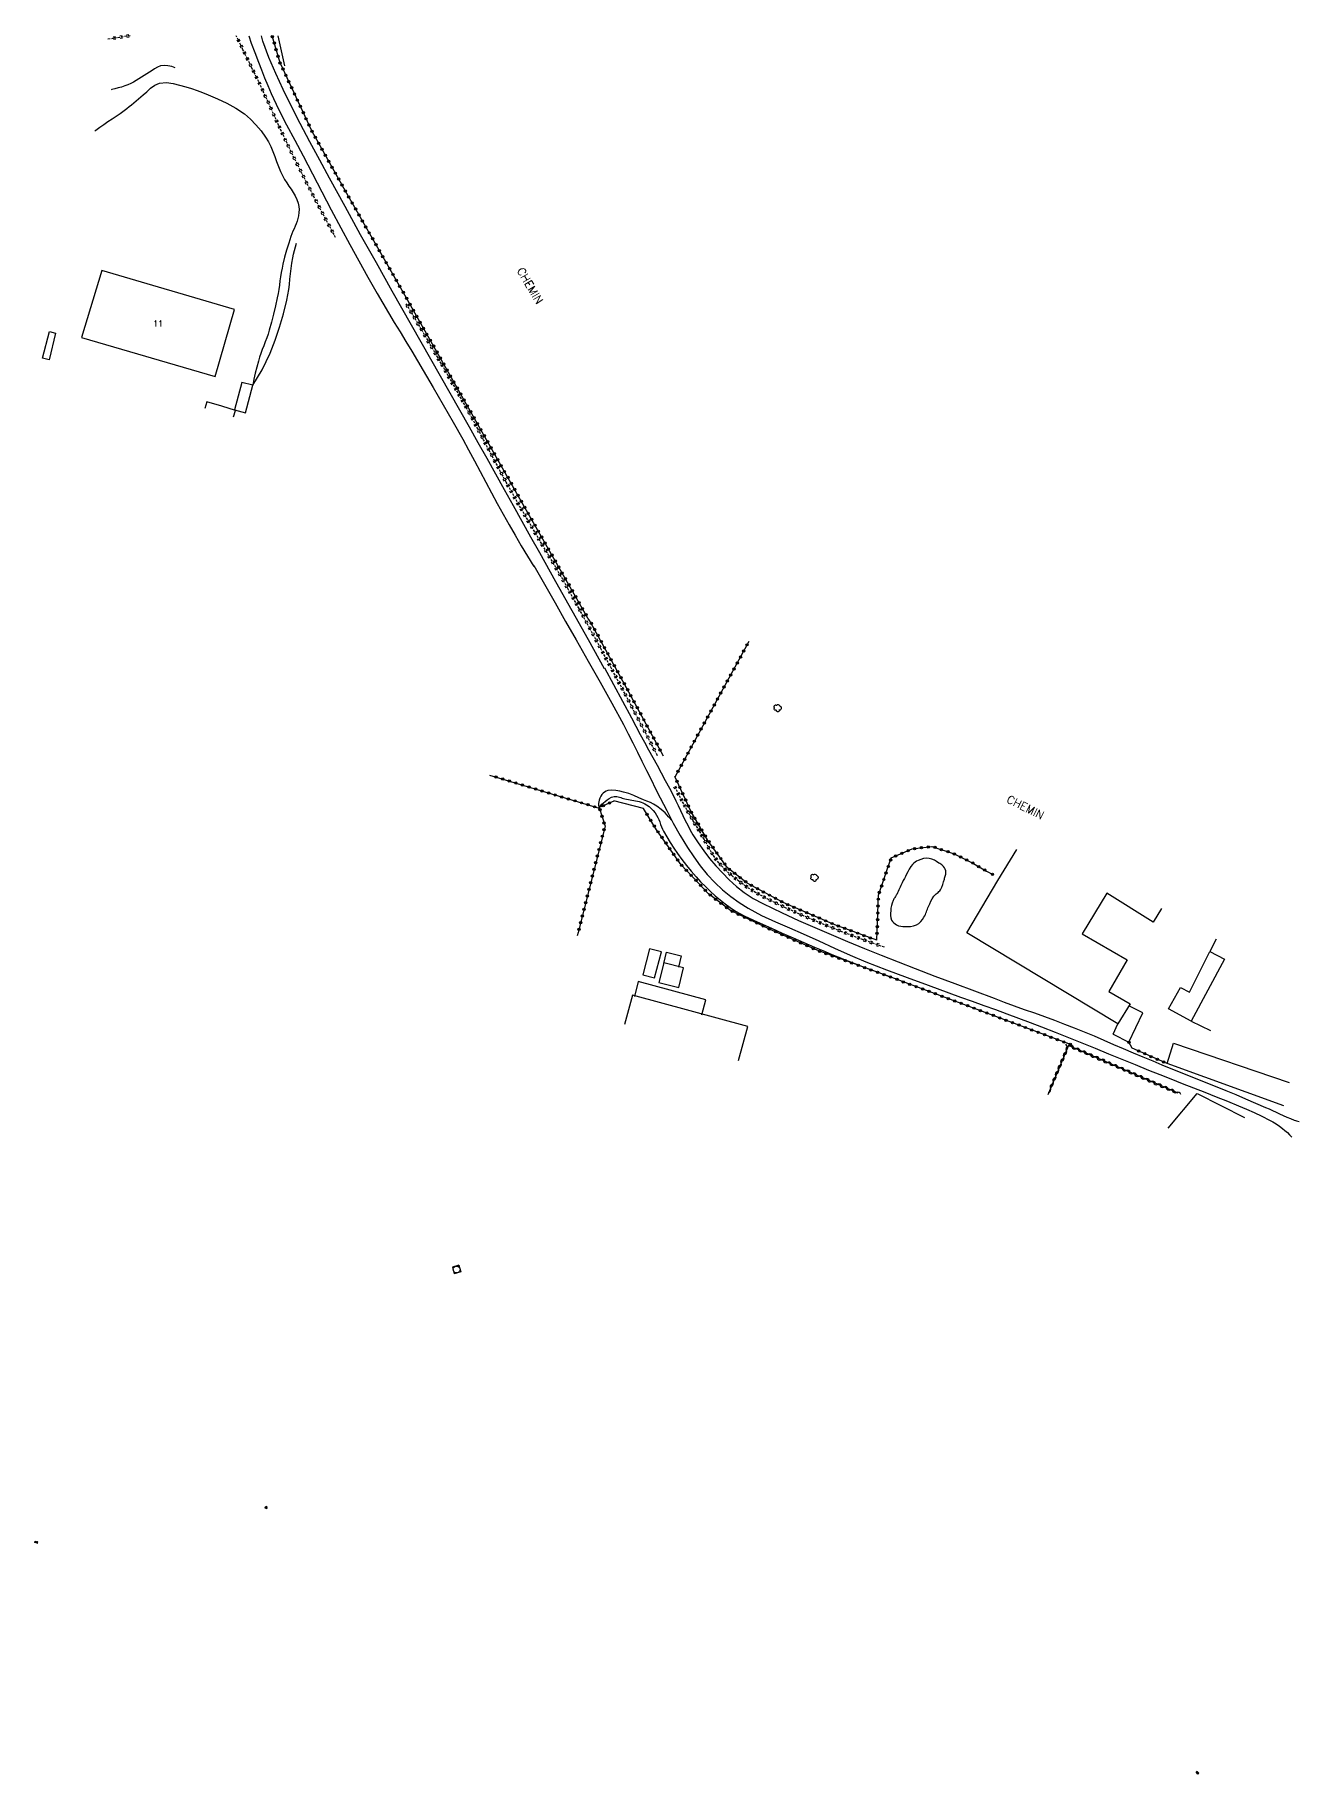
# Model space of a CAD drawing. Header units: millimetres. Extents: x 108019 to 109000, y 147057 to 148000.
# Drawn here: x 108538.1 to 108814.7, y 147619.8 to 148000.2 of the extents above; entities that cross this region are included whole.
import ezdxf
from ezdxf.enums import TextEntityAlignment as Align

# ---------------------------------------------------------------- set-up
doc = ezdxf.new("R2010")
doc.units = ezdxf.units.MM
doc.linetypes.add('DASHED', pattern=[0.75, 0.5, -0.25])
doc.layers.get('0').update_dxf_attribs({"linetype": 'CONTINUOUS'})
for name, color, linetype in [('W0008', 7, 'CONTINUOUS'), ('W0071', 7, 'CONTINUOUS'), ('W0101', 7, 'CONTINUOUS'), ('W0104', 1, 'CONTINUOUS'), ('W0211', 2, 'CONTINUOUS'), ('W0214', 2, 'CONTINUOUS'), ('W0220', 5, 'DASHED'), ('W0300', 7, 'CONTINUOUS'), ('W0310', 3, 'CONTINUOUS'), ('W0323', 7, 'CONTINUOUS'), ('W0333', 7, 'CONTINUOUS'), ('W0400', 7, 'CONTINUOUS'), ('W0401', 7, 'CONTINUOUS'), ('W0420', 7, 'CONTINUOUS'), ('W0439', 7, 'CONTINUOUS'), ('W0515', 5, 'CONTINUOUS'), ('W0850', 7, 'CONTINUOUS'), ('W0989', 7, 'CONTINUOUS'), ('W0991', 7, 'CONTINUOUS')]:
    doc.layers.add(name, color=color, linetype=linetype)
doc.styles.get("Standard").update_dxf_attribs({"font": 'romans.shx', "width": 0.85})

# ---------------------------------------------------------------- blocks, each defined once
blk = doc.blocks.new('T300')
for p, q in [((-0.8, 0.51), (-0.86, 0.34)), ((-0.86, 0.34), (-0.86, 0.17)), ((-0.86, 0.17), (-0.74, 0.06)), ((-0.69, 0.63), (-0.8, 0.51)), ((-0.8, -0.06), (-0.74, 0.06)), ((-0.74, 0.06), (-0.69, 0.11)), ((-0.57, 0.69), (-0.69, 0.63)), ((-0.46, 0.69), (-0.57, 0.69)), ((-0.29, 0.63), (-0.46, 0.69)), ((-0.29, 0.63), (-0.17, 0.74)), ((-0.23, 0.57), (-0.29, 0.63)), ((-0.17, 0.74), (-0.06, 0.8)), ((-0.06, 0.8), (0.06, 0.8)), ((0.06, 0.8), (0.23, 0.74)), ((0.23, 0.74), (0.34, 0.63)), ((0.34, 0.63), (0.4, 0.51)), ((0.46, 0.46), (0.34, 0.46)), ((0.4, 0.51), (0.4, 0.46)), ((0.57, 0.4), (0.46, 0.46)), ((0.57, 0.4), (0.69, 0.29)), ((0.69, 0.29), (0.74, 0.17)), ((0.74, 0.06), (0.69, -0.17)), ((0.74, 0.17), (0.74, 0.06)), ((-0.8, -0.17), (-0.8, -0.06)), ((-0.8, -0.23), (-0.8, -0.17)), ((-0.74, -0.34), (-0.8, -0.23)), ((-0.69, -0.4), (-0.74, -0.34)), ((-0.51, -0.46), (-0.69, -0.4)), ((-0.4, -0.46), (-0.51, -0.46)), ((-0.4, -0.46), (-0.34, -0.46)), ((-0.34, -0.46), (-0.34, -0.4)), ((-0.34, -0.51), (-0.34, -0.46)), ((-0.29, -0.63), (-0.34, -0.51)), ((-0.17, -0.74), (-0.29, -0.63)), ((-0.06, -0.8), (-0.17, -0.74)), ((0.06, -0.8), (-0.06, -0.8)), ((0.17, -0.74), (0.06, -0.8)), ((0.23, -0.69), (0.17, -0.74)), ((0.29, -0.46), (0.23, -0.46)), ((0.29, -0.63), (0.23, -0.69)), ((0.46, -0.4), (0.29, -0.46)), ((0.34, -0.51), (0.29, -0.63)), ((0.34, -0.51), (0.34, -0.46)), ((0.57, -0.34), (0.46, -0.4)), ((0.63, -0.29), (0.57, -0.34)), ((0.69, -0.17), (0.63, -0.29))]:
    blk.add_line(p, q)
blk = doc.blocks.new('t323o')
at = {"color": 0, "linetype": 'Continuous'}
for radius in [0.25, 0.15]:
    blk.add_circle((0, 0), radius, dxfattribs=at)
blk = doc.blocks.new('t310o')
at = {"color": 0, "linetype": 'Continuous'}
for centre, start, end in [((-0.5, 0.38), 216.8699, 323.1304), ((0.5, -0.37), 36.8699, 143.1303)]:
    blk.add_arc(centre, 0.625, start, end, dxfattribs=at)
blk = doc.blocks.new('t220o')
at = {"color": 0, "linetype": 'Continuous'}
for p, q in [((-0.25, 0.25), (0.25, 0.25)), ((-0.25, -0.25), (0.25, -0.25))]:
    blk.add_line(p, q, dxfattribs=at)
blk = doc.blocks.new('T401')
for p, q in [((-0.3, 0.3), (0, 0.3)), ((-0.3, -0.25), (-0.3, 0.3)), ((-0.3, 0.15), (0, 0.15)), ((-0.3, 0), (0, 0)), ((0, 0.3), (0, -0.25)), ((-0.3, -0.15), (0, -0.15)), ((-0.3, -0.25), (-0.3, -0.3)), ((-0.3, -0.3), (0, -0.3)), ((0, -0.3), (0, -0.25))]:
    blk.add_line(p, q)
blk = doc.blocks.new('T420')
for p, q in [((0.75, 0.75), (-0.75, 0.75)), ((-0.75, 0.75), (-0.75, -0.75)), ((0.75, 0.75), (0.75, -0.75)), ((0.75, -0.75), (-0.75, -0.75))]:
    blk.add_line(p, q)
blk.add_ellipse((0, 0), major_axis=(-0.53, 0.53), ratio=1, start_param=3.926991, end_param=10.210176)
blk = doc.blocks.new('T400')
for p, q in [((-0.15, 0.3), (0.15, 0.3)), ((-0.15, -0.25), (-0.15, 0.3)), ((-0.15, 0.15), (0.15, 0.15)), ((-0.15, 0), (0.15, 0)), ((0.15, 0.3), (0.15, -0.25)), ((-0.15, -0.15), (0.15, -0.15)), ((-0.15, -0.25), (-0.15, -0.3)), ((-0.15, -0.3), (0.15, -0.3)), ((0.15, -0.3), (0.15, -0.25))]:
    blk.add_line(p, q)
blk = doc.blocks.new('T850')
for p, q in [((-0.25, -0.15), (0, 0.32)), ((0, 0.32), (0.25, -0.15)), ((-0.25, -0.15), (0.25, -0.15))]:
    blk.add_line(p, q)
for major_axis in [(-0.106, 0.106), (-0.0354, 0.0354), (-0.0236, 0.0236)]:
    blk.add_ellipse((0, 0), major_axis=major_axis, ratio=1, start_param=3.926991, end_param=10.210176)

msp = doc.modelspace()

# ---------------------------------------------------------------- linework, layer by layer
at = {"layer": 'W0008'}
for points in [[(108575.71, 147919.98), (108575.31, 147918.48)], [(108578.98, 147918.99), (108575.71, 147919.98)], [(108581.98, 147918.09), (108578.98, 147918.99)], [(108581.55, 147916.7), (108581.98, 147918.09)]]:
    msp.add_lwpolyline(points, dxfattribs=at)
at = {"layer": 'W0071'}
for points in [[(108584.89, 148000), (108585.45, 147998.39), (108586.24, 147996.32), (108587.03, 147994.26), (108587.68, 147992.53), (108588.34, 147990.81), (108589.03, 147989.1), (108589.76, 147987.41), (108591.42, 147983.94), (108593.18, 147980.53), (108594.99, 147977.14), (108596.77, 147973.74), (108598.82, 147969.79), (108600.87, 147965.84), (108602.94, 147961.9), (108605.03, 147957.97), (108606.98, 147954.37), (108608.94, 147950.79), (108610.94, 147947.22), (108612.96, 147943.67), (108614.2, 147941.54), (108615.45, 147939.43), (108616.72, 147937.33), (108618, 147935.23), (108619.28, 147933.14), (108620.55, 147931.04), (108621.82, 147928.93), (108623.07, 147926.82), (108625.26, 147923.07), (108627.42, 147919.31), (108629.57, 147915.53), (108631.7, 147911.75), (108632.98, 147909.42), (108634.24, 147907.08), (108635.49, 147904.74), (108636.74, 147902.39), (108637.99, 147900.05), (108639.25, 147897.71), (108640.53, 147895.38), (108641.83, 147893.06), (108643.15, 147890.77), (108644.49, 147888.49), (108645.85, 147886.22), (108647.24, 147883.97)], [(108662.74, 147861.58), (108659.19, 147867.92), (108655.63, 147874.26), (108652.08, 147880.6), (108648.53, 147886.94), (108646.61, 147890.37), (108644.69, 147893.81), (108642.77, 147897.24), (108640.86, 147900.68), (108638.94, 147904.11), (108637.02, 147907.55), (108635.1, 147910.98), (108633.17, 147914.4), (108631.06, 147918.13), (108628.95, 147921.85), (108626.82, 147925.56), (108624.7, 147929.28), (108622.58, 147932.99), (108620.46, 147936.71), (108618.35, 147940.43), (108616.25, 147944.16), (108612.8, 147950.31), (108609.37, 147956.47), (108605.96, 147962.65), (108602.58, 147968.84), (108600.41, 147972.82), (108598.23, 147976.79), (108596.1, 147980.79), (108594.07, 147984.85), (108592.41, 147988.27), (108590.79, 147991.72), (108589.29, 147995.23), (108588, 147998.82), (108587.67, 148000)], [(108647.24, 147884.15), (108649.57, 147880.09), (108651.88, 147876.02), (108654.19, 147871.95), (108656.5, 147867.88), (108659.12, 147863.27), (108661.74, 147858.66), (108664.34, 147854.03), (108666.87, 147849.37), (108667.91, 147847.38), (108668.92, 147845.38), (108669.92, 147843.37), (108670.9, 147841.36), (108671.89, 147839.35), (108672.88, 147837.34), (108673.88, 147835.33), (108674.91, 147833.34), (108676.33, 147830.59), (108677.75, 147827.84), (108679.24, 147825.12), (108680.87, 147822.48), (108682.22, 147820.47), (108683.64, 147818.5), (108685.17, 147816.6), (108686.83, 147814.82), (108688.52, 147813.25), (108690.31, 147811.8), (108692.18, 147810.45), (108694.12, 147809.21), (108697.05, 147807.61), (108700.08, 147806.23), (108703.15, 147804.94), (108706.18, 147803.61), (108709.59, 147802.05), (108712.99, 147800.49), (108716.41, 147798.95), (108719.86, 147797.49), (108724.38, 147795.71), (108728.93, 147794.03), (108733.49, 147792.39), (108738.05, 147790.73), (108740.59, 147789.8), (108743.12, 147788.88), (108745.66, 147787.96), (108748.2, 147787.04), (108750.74, 147786.12), (108753.28, 147785.19), (108755.81, 147784.24), (108758.33, 147783.28), (108761.27, 147782.14), (108764.19, 147780.97), (108767.11, 147779.79), (108770.03, 147778.59), (108772.94, 147777.39), (108775.85, 147776.2), (108778.77, 147775.01), (108781.69, 147773.83), (108784.15, 147772.84), (108786.62, 147771.88), (108789.09, 147770.91), (108791.56, 147769.95), (108794.03, 147768.98), (108796.49, 147768), (108798.95, 147767), (108801.4, 147765.97), (108803.11, 147765.25), (108804.82, 147764.52), (108806.51, 147763.74), (108808.17, 147762.89), (108808.9, 147762.47), (108809.63, 147762.03), (108810.33, 147761.55), (108811.01, 147761.05), (108811.55, 147760.61), (108812.07, 147760.15), (108812.57, 147759.67), (108813.05, 147759.17)], [(108662.74, 147861.76), (108664.68, 147858.11), (108666.63, 147854.46), (108668.58, 147850.82), (108670.54, 147847.18), (108671.45, 147845.5), (108672.36, 147843.83), (108673.28, 147842.16), (108674.19, 147840.49), (108675.11, 147838.82), (108676.01, 147837.14), (108676.91, 147835.46), (108677.8, 147833.78), (108678.34, 147832.72), (108678.85, 147831.65), (108679.35, 147830.57), (108679.85, 147829.49), (108680.36, 147828.42), (108680.9, 147827.35), (108681.46, 147826.3), (108682.06, 147825.27), (108683.2, 147823.51), (108684.42, 147821.79), (108685.71, 147820.12), (108687.07, 147818.52), (108688.5, 147816.94), (108689.99, 147815.42), (108691.57, 147813.97), (108693.25, 147812.65), (108695.24, 147811.36), (108697.34, 147810.24), (108699.47, 147809.21), (108701.6, 147808.19), (108705.12, 147806.54), (108708.69, 147804.98), (108712.27, 147803.46), (108715.86, 147801.96), (108719.55, 147800.44), (108723.25, 147798.95), (108726.96, 147797.49), (108730.68, 147796.04), (108734.99, 147794.38), (108739.31, 147792.74), (108743.64, 147791.12), (108747.96, 147789.51), (108750.15, 147788.7), (108752.34, 147787.9), (108754.54, 147787.1), (108756.73, 147786.31), (108758.92, 147785.51), (108761.11, 147784.71), (108763.29, 147783.88), (108765.47, 147783.04), (108767.63, 147782.17), (108769.78, 147781.28), (108771.92, 147780.37), (108774.06, 147779.45), (108776.19, 147778.53), (108778.33, 147777.61), (108780.47, 147776.7), (108782.62, 147775.81), (108784.61, 147774.99), (108786.61, 147774.19), (108788.61, 147773.39), (108790.62, 147772.59), (108792.62, 147771.79), (108794.62, 147770.99), (108796.62, 147770.18), (108798.61, 147769.37), (108800.78, 147768.46), (108802.95, 147767.54), (108805.12, 147766.61), (108807.29, 147765.67), (108808.07, 147765.33), (108808.84, 147764.97), (108809.62, 147764.6), (108810.39, 147764.24), (108811.17, 147763.88), (108811.95, 147763.53), (108812.74, 147763.21), (108813.54, 147762.9), (108813.82, 147762.8), (108814.1, 147762.72), (108814.38, 147762.64), (108814.67, 147762.58)]]:
    msp.add_lwpolyline(points, dxfattribs=at)
at = {"layer": 'W0101'}
msp.add_lwpolyline([(108581.74, 147940.12), (108552.74, 147948.69), (108548.32, 147934), (108577.54, 147925.47), (108581.74, 147940.12)], close=True, dxfattribs=at)
for points in [[(108796.53, 147802.46), (108795.11, 147799.76), (108798.29, 147798.05), (108791.03, 147784.53), (108795.23, 147782.44)], [(108692.03, 147775.95), (108694.05, 147783.38), (108668.82, 147790.23), (108667.09, 147783.77)], [(108786, 147761.11), (108792.38, 147768.73)], [(108792.38, 147768.73), (108802.7, 147763.44), (108802.7, 147763.44), (108802.7, 147763.44), (108802.7, 147763.44)]]:
    msp.add_lwpolyline(points, dxfattribs=at)
at = {"layer": 'W0104'}
for points in [[(108584.19, 147917.55), (108585.76, 147923.56), (108583.35, 147924.19), (108581.78, 147918.18), (108584.19, 147917.55)], [(108673.67, 147793.99), (108675.15, 147799.68), (108672.58, 147800.35), (108671.1, 147794.66), (108673.67, 147793.99)], [(108674.61, 147792.99), (108678.93, 147791.91), (108680, 147796.2), (108675.68, 147797.29)]]:
    msp.add_lwpolyline(points, close=True, dxfattribs=at)
for points in [[(108775, 147783.93), (108741.95, 147803.85), (108748.72, 147815.25), (108752.93, 147822.05)], [(108784.52, 147809.19), (108782.69, 147806.19), (108772.59, 147812.48), (108767.19, 147803.62), (108767.19, 147803.65), (108777.03, 147797.96), (108773.04, 147791.01), (108777.67, 147788.29), (108775, 147783.93)], [(108675.68, 147797.11), (108676.28, 147799.63), (108679.49, 147798.79), (108678.9, 147796.3)], [(108791.03, 147784.53), (108786.04, 147787.18), (108788.7, 147791.87), (108790.64, 147790.84), (108795.11, 147799.76)], [(108684.02, 147785.93), (108684.85, 147789.2), (108670.05, 147793.17), (108669.24, 147789.94)], [(108773.98, 147781.64), (108777.43, 147779.93), (108780.48, 147786.31), (108777.39, 147787.84)], [(108773.98, 147781.64), (108775, 147783.93)], [(108811.31, 147766), (108785.77, 147775.23), (108787.15, 147779.74), (108812.44, 147771.08), (108812.44, 147771.08)]]:
    msp.add_lwpolyline(points, dxfattribs=at)
at = {"layer": 'W0211'}
for points in [[(108551.23, 147979.12), (108551.47, 147979.33), (108552.32, 147979.99), (108553.21, 147980.62), (108554.1, 147981.22), (108555, 147981.82), (108555.9, 147982.41), (108556.79, 147983.02), (108557.66, 147983.67), (108558.19, 147984.08), (108558.7, 147984.5), (108559.22, 147984.93), (108559.73, 147985.36), (108560.24, 147985.79), (108560.75, 147986.22), (108561.27, 147986.64), (108561.8, 147987.05), (108562.61, 147987.75), (108563.42, 147988.52), (108564.34, 147989.2), (108565.39, 147989.64), (108566.87, 147989.79), (108568.35, 147989.58), (108569.75, 147989.2), (108571.11, 147988.83), (108572.36, 147988.47), (108573.59, 147988.06), (108574.8, 147987.58), (108576, 147987.08), (108578.04, 147986.18), (108580.08, 147985.24), (108582.06, 147984.17), (108583.93, 147982.9), (108585.25, 147981.78), (108586.47, 147980.55), (108587.58, 147979.23), (108588.58, 147977.82), (108589.18, 147976.81), (108589.7, 147975.76), (108590.16, 147974.69), (108590.58, 147973.6), (108590.98, 147972.51), (108591.39, 147971.42), (108591.83, 147970.35), (108592.33, 147969.3), (108592.74, 147968.55), (108593.19, 147967.84), (108593.67, 147967.14), (108594.14, 147966.44), (108594.61, 147965.72), (108595.04, 147964.98), (108595.41, 147964.2), (108595.7, 147963.38), (108595.84, 147962.7), (108595.89, 147962.01), (108595.87, 147961.32), (108595.78, 147960.64), (108595.66, 147960.05), (108595.49, 147959.47), (108595.28, 147958.9), (108595.04, 147958.34), (108594.8, 147957.79), (108594.56, 147957.24), (108594.33, 147956.69), (108594.13, 147956.12), (108593.64, 147954.63), (108593.17, 147953.13), (108592.74, 147951.61), (108592.36, 147950.09), (108592.17, 147949.17), (108592, 147948.25), (108591.86, 147947.32), (108591.72, 147946.4), (108591.59, 147945.47), (108591.45, 147944.55), (108591.3, 147943.62), (108591.12, 147942.7), (108590.74, 147940.92), (108590.32, 147939.14), (108589.87, 147937.37), (108589.38, 147935.61), (108589.11, 147934.76), (108588.81, 147933.91), (108588.5, 147933.06), (108588.18, 147932.22), (108587.86, 147931.38), (108587.55, 147930.54), (108587.26, 147929.69), (108586.99, 147928.83), (108586.63, 147927.53), (108586.3, 147926.21), (108586.01, 147924.89), (108585.76, 147923.56)], [(108661.56, 147831.27), (108661.84, 147831.63), (108662.14, 147831.97), (108662.47, 147832.28), (108662.82, 147832.57), (108663.27, 147832.9), (108663.74, 147833.22), (108664.25, 147833.48), (108664.81, 147833.63), (108665.12, 147833.65), (108665.43, 147833.63), (108665.72, 147833.57), (108666.02, 147833.49), (108666.29, 147833.4), (108666.57, 147833.3), (108666.86, 147833.22), (108667.14, 147833.15), (108667.53, 147833.07), (108667.93, 147833.01), (108668.32, 147832.94), (108668.72, 147832.87), (108669.11, 147832.8), (108669.51, 147832.72), (108669.9, 147832.63), (108670.28, 147832.52), (108670.7, 147832.38), (108671.12, 147832.23), (108671.53, 147832.05), (108671.92, 147831.83), (108672.44, 147831.45), (108672.93, 147831.03), (108673.38, 147830.56), (108673.79, 147830.05), (108674.09, 147829.58), (108674.35, 147829.09), (108674.57, 147828.58), (108674.78, 147828.07), (108674.97, 147827.55), (108675.17, 147827.04), (108675.39, 147826.53), (108675.64, 147826.04), (108676.34, 147824.79), (108677.09, 147823.56), (108677.87, 147822.36), (108678.69, 147821.18), (108679.65, 147819.86), (108680.64, 147818.57), (108681.67, 147817.31), (108682.73, 147816.08), (108683.73, 147815), (108684.77, 147813.94), (108685.83, 147812.91), (108686.93, 147811.93), (108687.99, 147811.03), (108689.08, 147810.16), (108690.2, 147809.34), (108691.37, 147808.58), (108693.29, 147807.52), (108695.27, 147806.59), (108697.27, 147805.73), (108699.26, 147804.84), (108701.6, 147803.78), (108703.95, 147802.74), (108706.3, 147801.71), (108708.66, 147800.7), (108710.48, 147799.94), (108712.3, 147799.2), (108714.12, 147798.46), (108715.95, 147797.73), (108718.19, 147796.85), (108720.43, 147795.98), (108722.68, 147795.13), (108724.94, 147794.28)]]:
    msp.add_lwpolyline(points, dxfattribs=at)
at = {"layer": 'W0214'}
for points in [[(108568.8, 147993), (108568.03, 147993.29), (108567.22, 147993.46), (108566.39, 147993.49), (108565.57, 147993.39), (108564.91, 147993.16), (108564.3, 147992.79), (108563.74, 147992.38), (108563.18, 147992.01), (108562.59, 147991.67), (108562.01, 147991.31), (108561.44, 147990.95), (108560.86, 147990.59), (108560.27, 147990.23), (108559.68, 147989.89), (108559.07, 147989.58), (108558.45, 147989.29), (108557.76, 147989.02), (108557.06, 147988.79), (108556.34, 147988.59), (108555.63, 147988.41), (108554.91, 147988.24), (108554.76, 147988.2)], [(108585.76, 147923.56), (108586.83, 147925.24), (108587.82, 147926.98), (108588.73, 147928.75), (108589.55, 147930.57), (108590.67, 147933.4), (108591.65, 147936.29), (108592.5, 147939.21), (108593.23, 147942.17), (108593.46, 147943.32), (108593.64, 147944.48), (108593.78, 147945.64), (108593.91, 147946.8), (108594.02, 147947.97), (108594.15, 147949.13), (108594.31, 147950.29), (108594.51, 147951.45), (108594.69, 147952.26), (108594.88, 147953.06), (108595.1, 147953.86), (108595.35, 147954.64)], [(108677.48, 147828.32), (108676.74, 147829.22), (108675.94, 147830.05), (108675.08, 147830.82), (108674.15, 147831.52), (108673.46, 147831.94), (108672.74, 147832.3), (108672, 147832.61), (108671.26, 147832.92), (108670.19, 147833.39), (108669.11, 147833.86), (108668.02, 147834.27), (108666.89, 147834.6), (108666.05, 147834.8), (108665.19, 147834.98), (108664.3, 147835.05), (108663.4, 147834.93), (108663.04, 147834.8), (108662.7, 147834.6), (108662.41, 147834.36), (108662.15, 147834.08), (108661.89, 147833.71), (108661.69, 147833.31), (108661.55, 147832.88), (108661.46, 147832.45), (108661.42, 147832.1), (108661.43, 147831.76), (108661.47, 147831.42), (108661.56, 147831.09)]]:
    msp.add_lwpolyline(points, dxfattribs=at)
at = {"layer": 'W0220'}
for points in [[(108558.93, 148000), (108558.19, 147999.89), (108555.33, 147999.44), (108554.02, 147999.23)], [(108603.9, 147955.9), (108601.39, 147960.54), (108598.93, 147965.2), (108596.53, 147969.89), (108594.18, 147974.6), (108593.26, 147976.51), (108592.36, 147978.42), (108591.47, 147980.34), (108590.6, 147982.26), (108589.73, 147984.19), (108588.85, 147986.11), (108587.97, 147988.03), (108587.07, 147989.94), (108586.59, 147990.95), (108586.1, 147991.95), (108585.6, 147992.94), (108585.11, 147993.94), (108584.61, 147994.94), (108584.12, 147995.94), (108583.63, 147996.94), (108583.15, 147997.94), (108582.62, 147999.03), (108582.16, 148000)], [(108674.29, 147842.57), (108671.81, 147847.34), (108669.3, 147852.11), (108666.78, 147856.87), (108664.25, 147861.61), (108661.89, 147866.01), (108659.52, 147870.4), (108657.13, 147874.77), (108654.7, 147879.13), (108653.2, 147881.76), (108651.68, 147884.37), (108650.14, 147886.98), (108648.59, 147889.58), (108647.05, 147892.18), (108645.51, 147894.79), (108643.99, 147897.41), (108642.5, 147900.05), (108641.22, 147902.35), (108639.97, 147904.67), (108638.73, 147907), (108637.5, 147909.33), (108636.27, 147911.66), (108635.04, 147913.99), (108633.79, 147916.31), (108632.51, 147918.62), (108629.28, 147924.37), (108625.99, 147930.1), (108622.67, 147935.8), (108619.29, 147941.47)], [(108723.93, 147800.69), (108721.6, 147801.49), (108719.27, 147802.32), (108716.96, 147803.18), (108714.65, 147804.08), (108711.54, 147805.32), (108708.43, 147806.59), (108705.35, 147807.92), (108702.3, 147809.32), (108700.1, 147810.38), (108697.91, 147811.46), (108695.76, 147812.63), (108693.69, 147813.95), (108692.09, 147815.1), (108690.55, 147816.34), (108689.08, 147817.67), (108687.73, 147819.13), (108686.51, 147820.77), (108685.46, 147822.53), (108684.49, 147824.32), (108683.48, 147826.08), (108682.78, 147827.24), (108682.08, 147828.4), (108681.4, 147829.56), (108680.73, 147830.74), (108680.03, 147832.03), (108679.34, 147833.33), (108678.68, 147834.64), (108678.04, 147835.96)]]:
    msp.add_lwpolyline(points, dxfattribs=at)
at = {"layer": 'W0300'}
msp.add_lwpolyline([(108591.23, 148000), (108592.73, 147993.46)], dxfattribs=at)
at = {"layer": 'W0310'}
msp.add_lwpolyline([(108788.19, 147768.77), (108764.19, 147779.22), (108759.66, 147768.43)], dxfattribs=at)
at = {"layer": 'W0323'}
for points in [[(108659.38, 147872.12), (108644.19, 147898.77), (108618.72, 147943.8), (108606.31, 147965.52), (108598.76, 147979.03), (108591.73, 147994.06), (108589.99, 148000)], [(108675.59, 147842.49), (108667.53, 147857.43), (108659.38, 147872.3)], [(108694.31, 147867.57), (108678.07, 147837.85)], [(108637.57, 147838.34), (108661.56, 147831.09)], [(108722.28, 147802.2), (108713.12, 147805.58), (108701.79, 147810.43), (108693.93, 147814.73), (108689.6, 147818.06), (108685.31, 147824.06), (108681.64, 147830.31), (108678.07, 147838.03)], [(108664.73, 147832.65), (108661.56, 147831.27), (108662.82, 147827.19), (108656.93, 147803.92), (108656.73, 147803.16)], [(108764.84, 147779.33), (108743.65, 147787.32), (108724.94, 147794.28), (108709.22, 147800.01), (108698.79, 147804.67), (108690.24, 147808.72), (108685.44, 147812.38), (108679.47, 147818.71), (108674.11, 147826.34), (108671.25, 147831.02)], [(108722.28, 147802.2), (108722.63, 147812.08), (108725.44, 147820.21), (108730.02, 147822.17), (108734.34, 147822.72), (108739.18, 147821.11), (108743.44, 147819.01), (108746.26, 147817.32)], [(108746.26, 147817.32), (108747.83, 147816.48)], [(108778.15, 147778.59), (108777.43, 147779.93)], [(108785.77, 147775.23), (108778.15, 147778.59)]]:
    msp.add_lwpolyline(points, dxfattribs=at)
at = {"layer": 'W0333'}
msp.add_lwpolyline([(108671.25, 147830.99), (108664.73, 147832.68)], dxfattribs=at)
at = {"layer": 'W0439'}
msp.add_lwpolyline([(108542.61, 147934.96), (108541.21, 147929.11), (108539.79, 147929.49), (108541.27, 147935.32)], close=True, dxfattribs=at)
at = {"layer": 'W0515'}
msp.add_lwpolyline([(108731.3, 147819.66), (108730.97, 147819.5), (108730.65, 147819.3), (108730.36, 147819.07), (108730.09, 147818.81), (108729.69, 147818.31), (108729.36, 147817.76), (108729.06, 147817.19), (108728.77, 147816.64), (108728.53, 147816.18), (108728.3, 147815.72), (108728.07, 147815.25), (108727.85, 147814.79), (108727.7, 147814.47), (108727.55, 147814.16), (108727.4, 147813.84), (108727.25, 147813.52), (108727.1, 147813.2), (108726.95, 147812.88), (108726.79, 147812.56), (108726.63, 147812.25), (108726.54, 147812.08), (108726.43, 147811.91), (108726.33, 147811.75), (108726.22, 147811.58), (108726.12, 147811.42), (108726.02, 147811.25), (108725.93, 147811.07), (108725.85, 147810.89), (108725.65, 147810.34), (108725.49, 147809.78), (108725.37, 147809.21), (108725.31, 147808.62), (108725.28, 147808.12), (108725.28, 147807.61), (108725.35, 147807.09), (108725.52, 147806.6), (108725.73, 147806.28), (108725.99, 147806), (108726.29, 147805.77), (108726.61, 147805.58), (108727.04, 147805.4), (108727.49, 147805.29), (108727.94, 147805.24), (108728.4, 147805.22), (108729.03, 147805.21), (108729.67, 147805.24), (108730.32, 147805.35), (108730.93, 147805.58), (108731.44, 147805.91), (108731.88, 147806.32), (108732.25, 147806.78), (108732.59, 147807.26), (108732.76, 147807.53), (108732.9, 147807.81), (108733.02, 147808.11), (108733.13, 147808.41), (108733.24, 147808.7), (108733.34, 147809), (108733.46, 147809.29), (108733.58, 147809.58), (108733.85, 147810.15), (108734.11, 147810.73), (108734.41, 147811.29), (108734.76, 147811.82), (108734.92, 147812.02), (108735.1, 147812.19), (108735.29, 147812.36), (108735.48, 147812.52), (108735.67, 147812.68), (108735.86, 147812.85), (108736.03, 147813.04), (108736.18, 147813.24), (108736.48, 147813.8), (108736.71, 147814.39), (108736.89, 147815), (108737.05, 147815.6), (108737.11, 147815.82), (108737.18, 147816.03), (108737.24, 147816.25), (108737.3, 147816.46), (108737.35, 147816.69), (108737.38, 147816.92), (108737.38, 147817.15), (108737.35, 147817.38), (108737.25, 147817.72), (108737.09, 147818.03), (108736.88, 147818.31), (108736.65, 147818.56), (108736.47, 147818.72), (108736.26, 147818.86), (108736.05, 147818.98), (108735.84, 147819.1), (108735.35, 147819.4), (108734.86, 147819.71), (108734.33, 147819.97), (108733.75, 147820.12), (108733.11, 147820.15), (108732.48, 147820.06), (108731.88, 147819.88)], close=True, dxfattribs=at)

# ---------------------------------------------------------------- block references
at = {"layer": 'W0220'}
for p, rotation in [((108555.5, 147999.47), 188.897756750325), ((108556.98, 147999.7), 188.897756750325), ((108558.46, 147999.93), 188.7073055456275), ((108582.67, 147998.94), 115.6879887092411), ((108583.32, 147997.59), 115.602981859991), ((108583.97, 147996.23), 115.9941654974792), ((108584.64, 147994.89), 116.4215619628347), ((108585.3, 147993.55), 116.4339142664137), ((108585.97, 147992.2), 116.3040829739027), ((108586.63, 147990.85), 115.6894283608191), ((108587.28, 147989.5), 115.2159446778642), ((108587.91, 147988.14), 115.2159446778642), ((108588.54, 147986.78), 114.7547534517004), ((108589.17, 147985.42), 114.4632220118025), ((108589.79, 147984.05), 114.3413652579979), ((108590.41, 147982.69), 114.3413652579979), ((108591.03, 147981.32), 114.4280824742654), ((108591.65, 147979.96), 114.7233481114524), ((108592.28, 147978.59), 114.7233481114524), ((108592.91, 147977.23), 115.1882205119888), ((108593.56, 147975.88), 115.8226759363206), ((108594.21, 147974.53), 116.5019722911569), ((108594.88, 147973.19), 116.5019722911569), ((108595.55, 147971.85), 116.5019722911569), ((108596.22, 147970.5), 116.5019722911569), ((108596.9, 147969.17), 117.155871242046), ((108597.58, 147967.83), 117.155871242046), ((108598.27, 147966.5), 117.155871242046), ((108598.95, 147965.16), 117.8097730626459), ((108599.65, 147963.84), 117.8097730626459), ((108600.35, 147962.51), 117.8097730626459), ((108601.05, 147961.18), 117.8097730626459), ((108601.76, 147959.86), 118.4636777527721), ((108602.48, 147958.54), 118.4636777527721), ((108603.19, 147957.22), 118.4636777527721), ((108619.64, 147940.88), 120.7300610312155), ((108620.41, 147939.59), 120.7300610312155), ((108621.17, 147938.3), 120.7300610312155), ((108621.94, 147937.01), 120.7300610312155), ((108622.71, 147935.72), 120.2807685343963), ((108623.46, 147934.43), 120.2807685343963), ((108624.22, 147933.13), 120.2807685343963), ((108624.98, 147931.84), 120.2807685343963), ((108625.73, 147930.54), 120.2807685343963), ((108626.48, 147929.24), 119.8314786908758), ((108627.23, 147927.94), 119.8314786908758), ((108627.97, 147926.64), 119.8314786908758), ((108628.72, 147925.34), 119.8314786908758), ((108629.46, 147924.04), 119.3821915002928), ((108630.2, 147922.73), 119.3821915002928), ((108630.94, 147921.42), 119.3821915002928), ((108631.67, 147920.12), 119.3821915002928), ((108632.41, 147918.81), 119.3821915002928), ((108633.13, 147917.5), 118.8584261228387), ((108633.86, 147916.18), 118.3299790473877), ((108634.57, 147914.86), 118.3299790473877), ((108635.28, 147913.54), 117.9700442507118), ((108635.98, 147912.21), 117.9700442507118), ((108636.68, 147910.89), 117.778639879802), ((108637.38, 147909.56), 117.778639879802), ((108638.08, 147908.23), 117.7909956369004), ((108638.78, 147906.91), 118.0071079925174), ((108639.48, 147905.58), 118.0071079925174), ((108640.19, 147904.26), 118.3917413753586), ((108640.9, 147902.94), 118.3917413753586), ((108641.63, 147901.62), 118.9448763940135), ((108642.35, 147900.31), 118.9448763940135), ((108643.09, 147899.01), 119.5608771233208), ((108643.83, 147897.7), 119.5608771233208), ((108644.58, 147896.4), 120.102603896417), ((108645.33, 147895.1), 120.102603896417), ((108646.09, 147893.81), 120.4817345440507), ((108646.85, 147892.52), 120.4817345440507), ((108647.61, 147891.23), 120.6982512692829), ((108648.38, 147889.94), 120.6982512692829), ((108649.15, 147888.65), 120.7196850219316), ((108649.91, 147887.36), 120.7196850219316), ((108650.68, 147886.07), 120.5460301479573), ((108651.44, 147884.77), 120.5460301479573), ((108652.2, 147883.48), 120.2097462814666), ((108652.95, 147882.18), 120.2097462814666), ((108653.7, 147880.88), 119.7108492105742), ((108654.44, 147879.58), 119.7108492105742), ((108655.18, 147878.27), 119.1491259301184), ((108655.91, 147876.96), 119.1491259301184), ((108656.64, 147875.65), 119.1491259301184), ((108657.36, 147874.34), 118.6656107774334), ((108658.08, 147873.02), 118.6656107774334), ((108658.8, 147871.71), 118.6656107774334), ((108659.52, 147870.39), 118.3599785473332), ((108660.24, 147869.07), 118.3599785473332), ((108660.95, 147867.75), 118.3599785473332), ((108661.66, 147866.43), 118.3599785473332), ((108662.37, 147865.11), 118.2322464106176), ((108663.08, 147863.79), 118.2322464106176), ((108663.79, 147862.47), 118.2322464106176), ((108664.5, 147861.15), 118.1061090836121), ((108665.21, 147859.82), 118.1061090836121), ((108665.91, 147858.5), 118.1061090836121), ((108666.62, 147857.18), 118.1061090836121), ((108667.32, 147855.85), 117.907865601106), ((108668.02, 147854.53), 117.907865601106), ((108668.73, 147853.2), 117.907865601106), ((108669.43, 147851.87), 117.709612530395), ((108670.12, 147850.55), 117.709612530395), ((108670.82, 147849.22), 117.709612530395), ((108671.52, 147847.89), 117.709612530395), ((108672.21, 147846.56), 117.5113498710993), ((108672.91, 147845.23), 117.5113498710993), ((108673.6, 147843.9), 117.5113498710993), ((108678.23, 147835.55), 116.0103234365384), ((108678.9, 147834.21), 116.8485601112217), ((108679.58, 147832.87), 117.6868019071182), ((108680.29, 147831.55), 118.5250488252448), ((108681.01, 147830.24), 119.5757481238186), ((108681.76, 147828.94), 120.6218089072102), ((108682.53, 147827.65), 121.1437968125957), ((108683.31, 147826.37), 121.1414572615989), ((108684.06, 147825.07), 119.7106091896086), ((108684.79, 147823.76), 118.5498202487815), ((108685.51, 147822.44), 120.8696945696518), ((108686.28, 147821.16), 120.8696945696518), ((108687.14, 147819.93), 126.6217210491401), ((108688.08, 147818.76), 132.8091719378958), ((108689.1, 147817.66), 137.5915417623786), ((108690.2, 147816.65), 137.5915417623786), ((108691.36, 147815.69), 141.3840452438352), ((108692.54, 147814.77), 144.1800459370828), ((108693.76, 147813.9), 147.5998513202619), ((108695.03, 147813.1), 147.5998513202619), ((108696.32, 147812.33), 151.413679603096), ((108697.64, 147811.61), 151.413679603096), ((108698.97, 147810.94), 153.6686956810329), ((108700.32, 147810.27), 154.3551376014225), ((108701.67, 147809.62), 154.3551376014225), ((108703.03, 147808.99), 155.2118691910071), ((108704.39, 147808.36), 155.2118691910071), ((108705.76, 147807.74), 156.7025540547334), ((108707.14, 147807.14), 156.7025540547334), ((108708.51, 147806.55), 157.7314574112104), ((108709.9, 147805.98), 157.7314574112104), ((108711.29, 147805.42), 157.7314574112104), ((108712.68, 147804.86), 158.2981894812655), ((108714.08, 147804.3), 158.2981894812655), ((108715.47, 147803.76), 158.8607275924372), ((108716.87, 147803.22), 158.8607275924372), ((108718.28, 147802.69), 159.6106861282452), ((108719.69, 147802.18), 160.3606545590119), ((108721.1, 147801.67), 160.3606545590119), ((108722.52, 147801.18), 161.1106328862325)]:
    msp.add_blockref('t220o', p, dxfattribs=dict(at, rotation=rotation))
at = {"layer": 'W0300'}
for p in [(108700.64, 147852.95), (108708.67, 147815.88)]:
    msp.add_blockref('T300', p, dxfattribs=at)
at = {"layer": 'W0310'}
for p, rotation in [((108763.72, 147778.11), 247.2354987524429), ((108763.72, 147778.11), 247.2354987524429), ((108764.46, 147779.1), 156.4646092689502), ((108764.46, 147779.1), 156.4646092689502), ((108765.84, 147778.5), 156.4646092689502), ((108765.84, 147778.5), 156.4646092689502), ((108767.21, 147777.9), 156.4646092689502), ((108767.21, 147777.9), 156.4646092689502), ((108768.59, 147777.3), 156.4646092689502), ((108768.59, 147777.3), 156.4646092689502), ((108761.98, 147773.97), 247.2354987524429), ((108761.98, 147773.97), 247.2354987524429), ((108762.56, 147775.35), 247.2354987524429), ((108762.56, 147775.35), 247.2354987524429), ((108763.14, 147776.73), 247.2354987524429), ((108763.14, 147776.73), 247.2354987524429), ((108769.96, 147776.7), 156.4646092689502), ((108769.96, 147776.7), 156.4646092689502), ((108771.34, 147776.1), 156.4646092689502), ((108771.34, 147776.1), 156.4646092689502), ((108772.71, 147775.51), 156.4646092689502), ((108772.71, 147775.51), 156.4646092689502), ((108774.09, 147774.91), 156.4646092689502), ((108774.09, 147774.91), 156.4646092689502), ((108775.46, 147774.31), 156.4646092689502), ((108775.46, 147774.31), 156.4646092689502), ((108776.84, 147773.71), 156.4646092689502), ((108776.84, 147773.71), 156.4646092689502), ((108760.24, 147769.82), 247.2354987524429), ((108760.24, 147769.82), 247.2354987524429), ((108760.82, 147771.2), 247.2354987524429), ((108760.82, 147771.2), 247.2354987524429), ((108761.4, 147772.58), 247.2354987524429), ((108761.4, 147772.58), 247.2354987524429), ((108778.22, 147773.11), 156.4646092689502), ((108778.22, 147773.11), 156.4646092689502), ((108779.59, 147772.51), 156.4646092689502), ((108779.59, 147772.51), 156.4646092689502), ((108780.97, 147771.91), 156.4646092689502), ((108780.97, 147771.91), 156.4646092689502), ((108782.34, 147771.31), 156.4646092689502), ((108782.34, 147771.31), 156.4646092689502), ((108783.72, 147770.71), 156.4646092689502), ((108783.72, 147770.71), 156.4646092689502), ((108785.09, 147770.12), 156.4646092689502), ((108785.09, 147770.12), 156.4646092689502), ((108786.47, 147769.52), 156.4646092689502), ((108786.47, 147769.52), 156.4646092689502), ((108787.84, 147768.92), 156.4646092689502), ((108787.84, 147768.92), 156.4646092689502)]:
    msp.add_blockref('t310o', p, dxfattribs=dict(at, rotation=rotation))
at = {"layer": 'W0323'}
for p, rotation in [((108590.04, 147999.83), 106.3308398586166), ((108590.46, 147998.39), 106.3308398586166), ((108590.88, 147996.95), 106.3308398586166), ((108591.31, 147995.51), 106.3308398586166), ((108591.73, 147994.07), 106.3308398586166), ((108592.36, 147992.71), 115.0588344644639), ((108593, 147991.35), 115.0588344644639), ((108593.63, 147989.99), 115.0588344644639), ((108594.27, 147988.64), 115.0588344644639), ((108594.9, 147987.28), 115.0588344644639), ((108595.54, 147985.92), 115.0588344644639), ((108596.17, 147984.56), 115.0588344644639), ((108596.81, 147983.2), 115.0588344644639), ((108597.44, 147981.84), 115.0588344644639), ((108598.08, 147980.48), 115.0588344644639), ((108598.71, 147979.12), 115.0588344644639), ((108599.44, 147977.81), 119.2073675610197), ((108600.17, 147976.5), 119.2073675610197), ((108600.9, 147975.19), 119.2073675610197), ((108601.64, 147973.88), 119.2073675610197), ((108602.37, 147972.57), 119.2073675610197), ((108603.1, 147971.26), 119.2073675610197), ((108603.83, 147969.95), 119.2073675610197), ((108604.56, 147968.65), 119.2073675610197), ((108605.29, 147967.34), 119.2073675610197), ((108606.03, 147966.03), 119.2073675610197), ((108606.77, 147964.72), 119.749996204967), ((108607.51, 147963.42), 119.749996204967), ((108608.25, 147962.12), 119.749996204967), ((108609, 147960.82), 119.749996204967), ((108609.74, 147959.51), 119.749996204967), ((108610.49, 147958.21), 119.749996204967), ((108611.23, 147956.91), 119.749996204967), ((108611.98, 147955.61), 119.749996204967), ((108612.72, 147954.3), 119.749996204967), ((108613.47, 147953), 119.749996204967), ((108614.21, 147951.7), 119.749996204967), ((108614.95, 147950.4), 119.749996204967), ((108615.7, 147949.09), 119.749996204967), ((108616.44, 147947.79), 119.749996204967), ((108617.19, 147946.49), 119.749996204967), ((108617.93, 147945.19), 119.749996204967), ((108618.68, 147943.89), 119.749996204967), ((108619.41, 147942.58), 119.4910615855313), ((108620.15, 147941.27), 119.4910615855313), ((108620.89, 147939.97), 119.4910615855313), ((108621.63, 147938.66), 119.4910615855313), ((108622.37, 147937.36), 119.4910615855313), ((108623.11, 147936.05), 119.4910615855313), ((108623.84, 147934.75), 119.4910615855313), ((108624.58, 147933.44), 119.4910615855313), ((108625.32, 147932.13), 119.4910615855313), ((108626.06, 147930.83), 119.4910615855313), ((108626.8, 147929.52), 119.4910615855313), ((108627.54, 147928.22), 119.4910615855313), ((108628.28, 147926.91), 119.4910615855313), ((108629.01, 147925.61), 119.4910615855313), ((108629.75, 147924.3), 119.4910615855313), ((108630.49, 147923), 119.4910615855313), ((108631.23, 147921.69), 119.4910615855313), ((108631.97, 147920.38), 119.4910615855313), ((108632.71, 147919.08), 119.4910615855313), ((108633.44, 147917.77), 119.4910615855313), ((108634.18, 147916.47), 119.4910615855313), ((108634.92, 147915.16), 119.4910615855313), ((108635.66, 147913.86), 119.4910615855313), ((108636.4, 147912.55), 119.4910615855313), ((108637.14, 147911.24), 119.4910615855313), ((108637.88, 147909.94), 119.4910615855313), ((108638.61, 147908.63), 119.4910615855313), ((108639.35, 147907.33), 119.4910615855313), ((108640.09, 147906.02), 119.4910615855313), ((108640.83, 147904.72), 119.4910615855313), ((108641.57, 147903.41), 119.4910615855313), ((108642.31, 147902.1), 119.4910615855313), ((108643.04, 147900.8), 119.4910615855313), ((108643.78, 147899.49), 119.4910615855313), ((108644.52, 147898.19), 119.6809162589844), ((108645.27, 147896.89), 119.6809162589844), ((108646.01, 147895.58), 119.6809162589844), ((108646.75, 147894.28), 119.6809162589844), ((108647.49, 147892.98), 119.6809162589844), ((108648.24, 147891.67), 119.6809162589844), ((108648.98, 147890.37), 119.6809162589844), ((108649.72, 147889.07), 119.6809162589844), ((108650.46, 147887.76), 119.6809162589844), ((108651.21, 147886.46), 119.6809162589844), ((108651.95, 147885.16), 119.6809162589844), ((108652.69, 147883.85), 119.6809162589844), ((108653.44, 147882.55), 119.6809162589844), ((108654.18, 147881.25), 119.6809162589844), ((108654.92, 147879.94), 119.6809162589844), ((108655.66, 147878.64), 119.6809162589844), ((108656.41, 147877.34), 119.6809162589844), ((108657.15, 147876.03), 119.6809162589844), ((108657.89, 147874.73), 119.6809162589844), ((108658.64, 147873.43), 119.6809162589844), ((108659.83, 147871.49), 118.7166746661422), ((108660.55, 147870.17), 118.7166746661422), ((108661.27, 147868.86), 118.7166746661422), ((108661.99, 147867.54), 118.7166746661422), ((108662.71, 147866.22), 118.7166746661422), ((108693.17, 147865.49), 241.3398621163781), ((108693.89, 147866.81), 241.3398621163781), ((108663.43, 147864.91), 118.7166746661422), ((108664.15, 147863.59), 118.7166746661422), ((108664.87, 147862.28), 118.7166746661422), ((108691.02, 147861.55), 241.3398621163781), ((108691.74, 147862.86), 241.3398621163781), ((108692.46, 147864.18), 241.3398621163781), ((108665.59, 147860.96), 118.7166746661422), ((108666.31, 147859.65), 118.7166746661422), ((108667.03, 147858.33), 118.7166746661422), ((108688.86, 147857.6), 241.3398621163781), ((108689.58, 147858.91), 241.3398621163781), ((108690.3, 147860.23), 241.3398621163781), ((108667.75, 147857.01), 118.3499158762026), ((108668.46, 147855.69), 118.3499158762026), ((108669.18, 147854.37), 118.3499158762026), ((108686.7, 147853.65), 241.3398621163781), ((108687.42, 147854.96), 241.3398621163781), ((108688.14, 147856.28), 241.3398621163781), ((108669.89, 147853.05), 118.3499158762026), ((108670.6, 147851.73), 118.3499158762026), ((108671.31, 147850.41), 118.3499158762026), ((108685.26, 147851.02), 241.3398621163781), ((108685.98, 147852.33), 241.3398621163781), ((108672.03, 147849.09), 118.3499158762026), ((108672.74, 147847.77), 118.3499158762026), ((108673.45, 147846.45), 118.3499158762026), ((108683.1, 147847.07), 241.3398621163781), ((108683.82, 147848.38), 241.3398621163781), ((108684.54, 147849.7), 241.3398621163781), ((108674.16, 147845.13), 118.3499158762026), ((108674.87, 147843.81), 118.3499158762026), ((108680.94, 147843.12), 241.3398621163781), ((108681.66, 147844.44), 241.3398621163781), ((108682.38, 147845.75), 241.3398621163781), ((108678.79, 147839.17), 241.3398621163781), ((108679.51, 147840.49), 241.3398621163781), ((108680.23, 147841.8), 241.3398621163781), ((108639, 147837.9), 343.1823121887221), ((108640.44, 147837.47), 343.1823121887221), ((108641.87, 147837.04), 343.1823121887221), ((108643.31, 147836.6), 343.1823121887221), ((108644.75, 147836.17), 343.1823121887221), ((108646.18, 147835.73), 343.1823121887221), ((108647.62, 147835.3), 343.1823121887221), ((108649.05, 147834.87), 343.1823121887221), ((108678.55, 147836.99), 114.7972426995444), ((108679.18, 147835.63), 114.7972426995444), ((108650.49, 147834.43), 343.1823121887221), ((108651.92, 147834), 343.1823121887221), ((108653.36, 147833.56), 343.1823121887221), ((108654.8, 147833.13), 343.1823121887221), ((108656.23, 147832.7), 343.1823121887221), ((108657.67, 147832.26), 343.1823121887221), ((108659.1, 147831.83), 343.1823121887221), ((108660.54, 147831.39), 343.1823121887221), ((108662.42, 147831.65), 203.6530850198671), ((108663.8, 147832.25), 203.6530850198671), ((108679.81, 147834.27), 114.7972426995444), ((108680.43, 147832.91), 114.7972426995444), ((108681.06, 147831.55), 114.7972426995444), ((108661.72, 147830.74), 287.1392696397761), ((108662.16, 147829.3), 287.1392696397761), ((108662.61, 147827.87), 287.1392696397761), ((108672.03, 147829.74), 121.3745297922486), ((108672.82, 147828.46), 121.3745297922486), ((108673.6, 147827.18), 121.3745297922486), ((108681.7, 147830.19), 120.4919961524534), ((108682.47, 147828.9), 120.4919961524534), ((108683.23, 147827.61), 120.4919961524534), ((108661.89, 147823.52), 255.8045408855702), ((108662.25, 147824.97), 255.8045408855702), ((108662.62, 147826.42), 255.8045408855702), ((108674.41, 147825.92), 125.0956809577908), ((108675.27, 147824.69), 125.0956809577908), ((108676.13, 147823.46), 125.0956809577908), ((108683.99, 147826.31), 120.4919961524534), ((108684.75, 147825.02), 120.4919961524534), ((108685.54, 147823.75), 125.5385806422377), ((108661.15, 147820.61), 255.8045408855702), ((108661.52, 147822.06), 255.8045408855702), ((108676.99, 147822.23), 125.0956809577908), ((108677.86, 147821.01), 125.0956809577908), ((108678.72, 147819.78), 125.0956809577908), ((108686.41, 147822.53), 125.5385806422377), ((108687.28, 147821.31), 125.5385806422377), ((108688.15, 147820.09), 125.5385806422377), ((108725.28, 147819.75), 70.94790422806987), ((108726.37, 147820.61), 23.14731508779026), ((108727.75, 147821.2), 23.14731508779026), ((108729.13, 147821.79), 23.14731508779026), ((108730.55, 147822.24), 7.193596860825505), ((108732.03, 147822.43), 7.193596860825505), ((108733.52, 147822.61), 7.193596860825505), ((108734.98, 147822.51), 341.5970460869454), ((108736.4, 147822.03), 341.5970460869454), ((108737.83, 147821.56), 341.5970460869454), ((108739.25, 147821.07), 333.8070991752819), ((108740.59, 147820.41), 333.8070991752819), ((108741.94, 147819.75), 333.8070991752819), ((108660.05, 147816.24), 255.8045408855702), ((108660.41, 147817.7), 255.8045408855702), ((108660.78, 147819.15), 255.8045408855702), ((108679.6, 147818.57), 133.313946587661), ((108680.63, 147817.48), 133.313946587661), ((108681.66, 147816.39), 133.313946587661), ((108689.03, 147818.87), 125.5385806422377), ((108690.01, 147817.75), 142.4224460037623), ((108691.19, 147816.83), 142.4224460037623), ((108692.38, 147815.92), 142.4224460037623), ((108724.3, 147816.92), 70.94790422806987), ((108724.79, 147818.34), 70.94790422806987), ((108743.28, 147819.09), 333.8070991752819), ((108744.58, 147818.33), 329.1049900008162), ((108745.87, 147817.56), 329.1049900008162), ((108747.58, 147816.62), 331.8123135574644), ((108658.94, 147811.88), 255.8045408855702), ((108659.31, 147813.34), 255.8045408855702), ((108659.68, 147814.79), 255.8045408855702), ((108682.69, 147815.3), 133.313946587661), ((108683.72, 147814.2), 133.313946587661), ((108684.75, 147813.11), 133.313946587661), ((108685.83, 147812.08), 142.671275713859), ((108693.57, 147815), 142.4224460037623), ((108694.85, 147814.23), 151.3017902016232), ((108696.17, 147813.51), 151.3017902016232), ((108697.48, 147812.79), 151.3017902016232), ((108698.8, 147812.07), 151.3017902016232), ((108722.83, 147812.66), 70.94790422806987), ((108723.32, 147814.08), 70.94790422806987), ((108723.81, 147815.5), 70.94790422806987), ((108658.21, 147808.97), 255.8045408855702), ((108658.57, 147810.43), 255.8045408855702), ((108687.02, 147811.17), 142.671275713859), ((108688.22, 147810.26), 142.671275713859), ((108689.41, 147809.35), 142.671275713859), ((108690.65, 147808.52), 154.6541121893767), ((108700.11, 147811.35), 151.3017902016232), ((108701.43, 147810.63), 151.3017902016232), ((108702.79, 147810), 156.8325269398324), ((108704.17, 147809.41), 156.8325269398324), ((108705.55, 147808.82), 156.8325269398324), ((108706.93, 147808.23), 156.8325269398324), ((108722.49, 147808.2), 87.99949269098445), ((108722.54, 147809.7), 87.99949269098445), ((108722.6, 147811.2), 87.99949269098445), ((108657.1, 147804.61), 255.8045408855702), ((108657.47, 147806.07), 255.8045408855702), ((108657.84, 147807.52), 255.8045408855702), ((108692.01, 147807.88), 154.6541121893767), ((108693.36, 147807.24), 154.6541121893767), ((108694.72, 147806.6), 154.6541121893767), ((108696.07, 147805.95), 154.6541121893767), ((108697.43, 147805.31), 154.6541121893767), ((108698.78, 147804.67), 154.6541121893767), ((108708.31, 147807.64), 156.8325269398324), ((108709.69, 147807.05), 156.8325269398324), ((108711.07, 147806.46), 156.8325269398324), ((108712.44, 147805.87), 156.8325269398324), ((108713.84, 147805.31), 159.7806494158328), ((108715.25, 147804.8), 159.7806494158328), ((108716.65, 147804.28), 159.7806494158328), ((108722.39, 147805.2), 87.99949269098445), ((108722.44, 147806.7), 87.99949269098445), ((108700.15, 147804.06), 155.9346352097011), ((108701.52, 147803.45), 155.9346352097011), ((108702.89, 147802.84), 155.9346352097011), ((108704.26, 147802.22), 155.9346352097011), ((108705.63, 147801.61), 155.9346352097011), ((108707, 147801), 155.9346352097011), ((108708.37, 147800.39), 155.9346352097011), ((108718.06, 147803.76), 159.7806494158328), ((108719.47, 147803.24), 159.7806494158328), ((108720.88, 147802.72), 159.7806494158328), ((108722.34, 147803.7), 87.99949269098445), ((108709.76, 147799.81), 159.9727079395379), ((108711.16, 147799.3), 159.9727079395379), ((108712.57, 147798.79), 159.9727079395379), ((108713.98, 147798.27), 159.9727079395379), ((108715.39, 147797.76), 159.9727079395379), ((108716.8, 147797.25), 159.9727079395379), ((108718.21, 147796.73), 159.9727079395379), ((108719.62, 147796.22), 159.9727079395379), ((108721.03, 147795.7), 159.9727079395379), ((108722.44, 147795.19), 159.9727079395379), ((108723.85, 147794.68), 159.9727079395379), ((108725.26, 147794.16), 159.581672642725), ((108726.66, 147793.64), 159.581672642725), ((108728.07, 147793.11), 159.581672642725), ((108729.47, 147792.59), 159.581672642725), ((108730.88, 147792.07), 159.581672642725), ((108732.29, 147791.54), 159.581672642725), ((108733.69, 147791.02), 159.581672642725), ((108735.1, 147790.5), 159.581672642725), ((108736.5, 147789.97), 159.581672642725), ((108737.91, 147789.45), 159.581672642725), ((108739.31, 147788.93), 159.581672642725), ((108740.72, 147788.4), 159.581672642725), ((108742.13, 147787.88), 159.581672642725), ((108743.53, 147787.36), 159.581672642725), ((108744.94, 147786.83), 159.341788535074), ((108746.34, 147786.3), 159.341788535074), ((108747.74, 147785.77), 159.341788535074), ((108749.15, 147785.24), 159.341788535074), ((108750.55, 147784.71), 159.341788535074), ((108751.95, 147784.18), 159.341788535074), ((108753.36, 147783.65), 159.341788535074), ((108754.76, 147783.13), 159.341788535074), ((108756.16, 147782.6), 159.341788535074), ((108757.57, 147782.07), 159.341788535074), ((108758.97, 147781.54), 159.341788535074), ((108760.37, 147781.01), 159.341788535074), ((108761.78, 147780.48), 159.341788535074), ((108763.18, 147779.95), 159.341788535074), ((108764.59, 147779.42), 159.341788535074), ((108777.44, 147779.91), 118.2600952360088), ((108779.52, 147777.98), 156.2603283746561), ((108780.9, 147777.38), 156.2603283746561), ((108782.27, 147776.78), 156.2603283746561), ((108783.64, 147776.17), 156.2603283746561), ((108785.01, 147775.57), 156.2603283746561)]:
    msp.add_blockref('t323o', p, dxfattribs=dict(at, rotation=rotation))
at = {"layer": 'W0400', "rotation": 71.58037247956896}
msp.add_blockref('T400', (108538.42, 147670.58), dxfattribs=at)
at = {"layer": 'W0401', "rotation": 220.6316838731374}
msp.add_blockref('T401', (108792.3, 147620.07), dxfattribs=at)
at = {"layer": 'W0420', "rotation": 16.43076521667451}
msp.add_blockref('T420', (108630.36, 147730.23), dxfattribs=at)
at = {"layer": 'W0850', "rotation": 344.5402646118103}
msp.add_blockref('T850', (108588.66, 147678.18), dxfattribs=at)

# ---------------------------------------------------------------- texts
at = {"layer": 'W0989'}
for rotation, p in [(300.5598, (108643.46, 147948.65)), (333.7456, (108750.5, 147832.44))]:
    msp.add_text('CHEMIN', height=1.75, rotation=rotation, dxfattribs=at).set_placement(p)
at = {"layer": 'W0991'}
msp.add_text('11', height=1.25, dxfattribs=at).set_placement((108565.06, 147937.08), align=Align.MIDDLE_CENTER)

doc.saveas('drawing.dxf')
